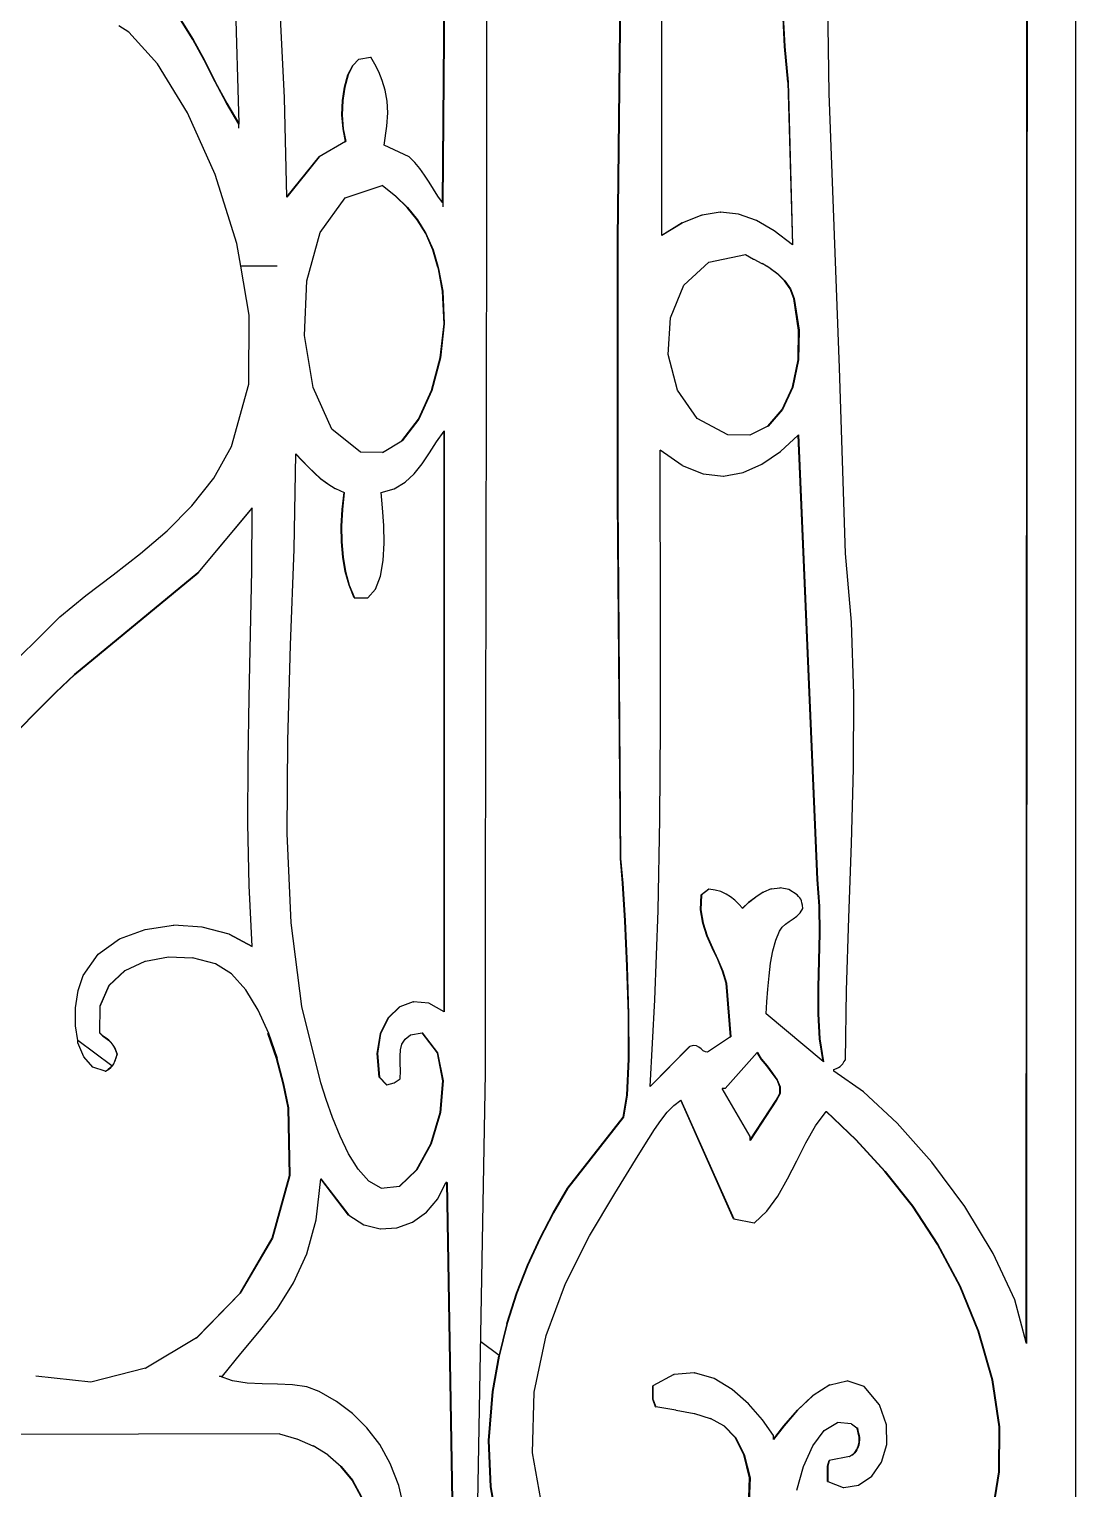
# Model space of a CAD drawing. Header units: inches. Extents: x 3672 to 10975, y -27382 to -746.
# Drawn here: x 4405.79 to 4413.78, y -26882.19 to -26871.05 of the extents above; entities that cross this region are included whole.
import ezdxf

# ---------------------------------------------------------------- set-up
doc = ezdxf.new("R2010")
doc.units = ezdxf.units.IN
doc.header["$LTSCALE"] = 17
doc.header["$MEASUREMENT"] = 0
doc.layers.add('25 BOT BAR', color=12, linetype='Continuous', lineweight=25)

msp = doc.modelspace()

# ---------------------------------------------------------------- linework, layer by layer
for p, q in [((4413.784, -26886.596), (4413.784, -26862.596)), ((4413.409, -26872.859), (4413.415, -26863.189)), ((4413.417, -26863.189), (4413.411, -26872.859)), ((4408.949, -26872.372), (4408.994, -26866.548)), ((4408.997, -26866.548), (4408.952, -26872.374)), ((4407.318, -26869.143), (4407.395, -26871.769)), ((4409.288, -26872.565), (4409.288, -26869.71)), ((4410.285, -26872.653), (4410.307, -26870.662)), ((4410.309, -26870.662), (4410.287, -26872.653)), ((4410.623, -26872.622), (4410.623, -26870.764)), ((4407.744, -26871.572), (4407.705, -26870.791)), ((4411.561, -26871.181), (4411.544, -26870.858)), ((4411.546, -26870.858), (4411.563, -26871.181)), ((4411.902, -26871.54), (4411.891, -26870.852)), ((4407.044, -26871.127), (4406.95, -26870.976)), ((4406.952, -26870.976), (4407.046, -26871.127)), ((4406.555, -26871.072), (4406.48, -26871.023)), ((4406.775, -26871.314), (4406.555, -26871.072)), ((4407.129, -26871.286), (4407.044, -26871.127)), ((4407.044, -26871.127), (4407.046, -26871.127)), ((4407.046, -26871.127), (4407.132, -26871.286)), ((4411.586, -26871.452), (4411.561, -26871.181)), ((4411.561, -26871.181), (4411.563, -26871.181)), ((4411.563, -26871.181), (4411.588, -26871.452)), ((4407.003, -26871.688), (4406.775, -26871.314)), ((4407.213, -26871.45), (4407.129, -26871.286)), ((4407.129, -26871.286), (4407.132, -26871.286)), ((4407.132, -26871.286), (4407.215, -26871.45)), ((4408.227, -26871.398), (4408.264, -26871.325)), ((4408.266, -26871.325), (4408.23, -26871.398)), ((4408.264, -26871.325), (4408.31, -26871.277)), ((4408.264, -26871.325), (4408.266, -26871.325)), ((4408.312, -26871.277), (4408.266, -26871.325)), ((4408.31, -26871.277), (4408.312, -26871.277)), ((4408.312, -26871.277), (4408.4, -26871.262)), ((4408.4, -26871.262), (4408.402, -26871.262)), ((4408.433, -26871.315), (4408.402, -26871.262)), ((4408.463, -26871.375), (4408.433, -26871.315)), ((4407.3, -26871.614), (4407.213, -26871.45)), ((4407.213, -26871.45), (4407.215, -26871.45)), ((4407.215, -26871.45), (4407.302, -26871.614)), ((4408.202, -26871.49), (4408.227, -26871.398)), ((4408.23, -26871.398), (4408.204, -26871.49)), ((4408.227, -26871.398), (4408.23, -26871.398)), ((4408.49, -26871.441), (4408.463, -26871.375)), ((4408.512, -26871.515), (4408.49, -26871.441)), ((4408.186, -26871.593), (4408.202, -26871.49)), ((4408.204, -26871.49), (4408.189, -26871.593)), ((4408.202, -26871.49), (4408.204, -26871.49)), ((4408.527, -26871.597), (4408.512, -26871.515)), ((4411.586, -26871.452), (4411.588, -26871.452)), ((4411.586, -26871.452), (4411.62, -26872.695)), ((4411.588, -26871.452), (4411.622, -26872.696)), ((4411.981, -26873.633), (4411.902, -26871.54)), ((4407.396, -26871.773), (4407.3, -26871.614)), ((4407.3, -26871.614), (4407.302, -26871.614)), ((4407.302, -26871.614), (4407.395, -26871.769)), ((4407.762, -26872.328), (4407.744, -26871.572)), ((4408.182, -26871.702), (4408.186, -26871.593)), ((4408.189, -26871.593), (4408.184, -26871.702)), ((4408.186, -26871.593), (4408.189, -26871.593)), ((4408.532, -26871.688), (4408.527, -26871.597)), ((4407.214, -26872.158), (4407.003, -26871.688)), ((4407.395, -26871.769), (4407.396, -26871.773)), ((4407.396, -26871.774), (4407.396, -26871.773)), ((4407.396, -26871.804), (4407.396, -26871.774)), ((4408.182, -26871.702), (4408.184, -26871.702)), ((4408.19, -26871.808), (4408.182, -26871.702)), ((4408.184, -26871.702), (4408.192, -26871.808)), ((4408.525, -26871.789), (4408.532, -26871.688)), ((4408.19, -26871.808), (4408.192, -26871.808)), ((4408.209, -26871.906), (4408.19, -26871.808)), ((4408.192, -26871.808), (4408.211, -26871.906)), ((4408.503, -26871.935), (4408.525, -26871.789)), ((4408.209, -26871.906), (4408.009, -26872.023)), ((4408.209, -26871.906), (4408.211, -26871.906)), ((4408.694, -26872.023), (4408.503, -26871.935)), ((4408.009, -26872.023), (4407.762, -26872.331)), ((4407.762, -26872.328), (4408.007, -26872.023)), ((4408.007, -26872.023), (4408.009, -26872.023)), ((4408.738, -26872.065), (4408.694, -26872.023)), ((4408.777, -26872.112), (4408.738, -26872.065)), ((4408.813, -26872.163), (4408.777, -26872.112)), ((4407.38, -26872.685), (4407.214, -26872.158)), ((4408.847, -26872.217), (4408.813, -26872.163)), ((4408.88, -26872.271), (4408.847, -26872.217)), ((4407.762, -26872.331), (4407.762, -26872.328)), ((4408.016, -26872.601), (4408.207, -26872.337)), ((4408.207, -26872.337), (4408.49, -26872.243)), ((4408.59, -26872.324), (4408.49, -26872.243)), ((4408.49, -26872.243), (4408.492, -26872.243)), ((4408.492, -26872.243), (4408.592, -26872.324)), ((4408.679, -26872.409), (4408.59, -26872.324)), ((4408.59, -26872.324), (4408.592, -26872.324)), ((4408.592, -26872.324), (4408.681, -26872.409)), ((4408.914, -26872.324), (4408.88, -26872.271)), ((4408.949, -26872.372), (4408.914, -26872.324)), ((4408.679, -26872.409), (4408.681, -26872.409)), ((4408.756, -26872.503), (4408.679, -26872.409)), ((4408.681, -26872.409), (4408.758, -26872.503)), ((4408.952, -26872.374), (4408.949, -26872.372)), ((4408.952, -26872.374), (4408.952, -26872.404)), ((4411.07, -26872.446), (4410.931, -26872.468)), ((4411.07, -26872.446), (4411.072, -26872.446)), ((4411.07, -26872.446), (4411.072, -26872.447)), ((4411.21, -26872.461), (4411.072, -26872.446)), ((4408.821, -26872.609), (4408.756, -26872.503)), ((4408.756, -26872.503), (4408.758, -26872.503)), ((4408.758, -26872.503), (4408.823, -26872.609)), ((4409.277, -26877.718), (4409.288, -26872.565)), ((4410.623, -26872.622), (4410.78, -26872.526)), ((4410.78, -26872.526), (4410.623, -26872.623)), ((4410.78, -26872.526), (4410.782, -26872.526)), ((4410.928, -26872.468), (4410.782, -26872.526)), ((4410.928, -26872.468), (4410.931, -26872.468)), ((4411.346, -26872.508), (4411.21, -26872.461)), ((4411.482, -26872.587), (4411.346, -26872.508)), ((4407.913, -26872.971), (4408.016, -26872.601)), ((4408.821, -26872.609), (4408.823, -26872.609)), ((4408.875, -26872.733), (4408.821, -26872.609)), ((4408.823, -26872.609), (4408.877, -26872.733)), ((4410.285, -26872.653), (4410.287, -26872.653)), ((4410.285, -26872.859), (4410.285, -26872.653)), ((4410.287, -26872.653), (4410.287, -26872.859)), ((4410.623, -26872.623), (4410.623, -26872.622)), ((4411.62, -26872.695), (4411.482, -26872.587)), ((4407.41, -26872.859), (4407.38, -26872.685)), ((4408.875, -26872.733), (4408.877, -26872.733)), ((4408.912, -26872.859), (4408.875, -26872.733)), ((4408.877, -26872.733), (4408.914, -26872.859)), ((4410.983, -26872.828), (4411.263, -26872.77)), ((4411.263, -26872.77), (4411.323, -26872.804)), ((4411.622, -26872.696), (4411.62, -26872.695)), ((4407.474, -26873.231), (4407.41, -26872.859)), ((4407.688, -26872.859), (4407.41, -26872.859)), ((4408.918, -26872.878), (4408.912, -26872.859)), ((4408.914, -26872.859), (4408.912, -26872.859)), ((4408.914, -26872.859), (4408.92, -26872.878)), ((4408.949, -26873.048), (4408.918, -26872.878)), ((4408.918, -26872.878), (4408.92, -26872.878)), ((4408.92, -26872.878), (4408.952, -26873.048)), ((4410.287, -26872.859), (4410.285, -26872.859)), ((4410.285, -26874.643), (4410.285, -26872.859)), ((4410.287, -26872.859), (4410.287, -26874.643)), ((4410.792, -26873.003), (4410.983, -26872.828)), ((4411.323, -26872.804), (4411.325, -26872.804)), ((4411.325, -26872.804), (4411.387, -26872.838)), ((4411.387, -26872.838), (4411.39, -26872.838)), ((4411.422, -26872.859), (4411.39, -26872.838)), ((4411.424, -26872.859), (4411.422, -26872.859)), ((4411.451, -26872.876), (4411.424, -26872.859)), ((4411.451, -26872.876), (4411.453, -26872.876)), ((4411.51, -26872.918), (4411.451, -26872.876)), ((4411.453, -26872.876), (4411.512, -26872.918)), ((4413.404, -26881.076), (4413.409, -26872.859)), ((4413.411, -26872.859), (4413.406, -26881.085)), ((4413.411, -26872.859), (4413.409, -26872.859)), ((4407.896, -26873.386), (4407.913, -26872.971)), ((4410.69, -26873.252), (4410.792, -26873.003)), ((4411.51, -26872.918), (4411.512, -26872.918)), ((4411.561, -26872.969), (4411.51, -26872.918)), ((4411.512, -26872.918), (4411.563, -26872.969)), ((4411.603, -26873.031), (4411.561, -26872.969)), ((4411.561, -26872.969), (4411.563, -26872.969)), ((4411.563, -26872.969), (4411.605, -26873.031)), ((4408.949, -26873.048), (4408.952, -26873.048)), ((4408.961, -26873.298), (4408.949, -26873.048)), ((4408.952, -26873.048), (4408.963, -26873.298)), ((4411.631, -26873.106), (4411.603, -26873.031)), ((4411.603, -26873.031), (4411.605, -26873.031)), ((4411.605, -26873.031), (4411.633, -26873.106)), ((4411.668, -26873.346), (4411.631, -26873.106)), ((4411.631, -26873.106), (4411.633, -26873.106)), ((4411.633, -26873.106), (4411.671, -26873.346)), ((4407.47, -26873.76), (4407.474, -26873.231)), ((4408.932, -26873.558), (4408.961, -26873.298)), ((4408.963, -26873.298), (4408.934, -26873.558)), ((4408.961, -26873.298), (4408.963, -26873.298)), ((4410.673, -26873.533), (4410.69, -26873.252)), ((4411.664, -26873.574), (4411.668, -26873.346)), ((4411.671, -26873.346), (4411.667, -26873.574)), ((4411.668, -26873.346), (4411.671, -26873.346)), ((4407.962, -26873.784), (4407.896, -26873.386)), ((4408.865, -26873.808), (4408.932, -26873.558)), ((4408.934, -26873.558), (4408.868, -26873.808)), ((4408.932, -26873.558), (4408.934, -26873.558)), ((4410.742, -26873.804), (4410.673, -26873.533)), ((4411.622, -26873.781), (4411.664, -26873.574)), ((4411.667, -26873.574), (4411.624, -26873.781)), ((4411.664, -26873.574), (4411.667, -26873.574)), ((4412.026, -26875.053), (4411.981, -26873.633)), ((4407.34, -26874.234), (4407.47, -26873.76)), ((4408.105, -26874.102), (4407.962, -26873.784)), ((4411.543, -26873.953), (4411.622, -26873.781)), ((4411.624, -26873.781), (4411.545, -26873.953)), ((4411.622, -26873.781), (4411.624, -26873.781)), ((4408.767, -26874.026), (4408.865, -26873.808)), ((4408.868, -26873.808), (4408.769, -26874.026)), ((4408.865, -26873.808), (4408.868, -26873.808)), ((4410.894, -26874.022), (4410.742, -26873.804)), ((4411.433, -26874.079), (4411.543, -26873.953)), ((4411.545, -26873.953), (4411.435, -26874.079)), ((4411.543, -26873.953), (4411.545, -26873.953)), ((4408.323, -26874.277), (4408.105, -26874.102)), ((4408.64, -26874.191), (4408.767, -26874.026)), ((4408.769, -26874.026), (4408.642, -26874.191)), ((4408.767, -26874.026), (4408.769, -26874.026)), ((4408.904, -26874.199), (4408.961, -26874.119)), ((4408.961, -26874.119), (4408.963, -26874.116)), ((4408.961, -26878.551), (4408.961, -26874.119)), ((4408.963, -26874.116), (4408.963, -26878.552)), ((4411.128, -26874.146), (4410.894, -26874.022)), ((4411.433, -26874.079), (4411.295, -26874.148)), ((4411.433, -26874.079), (4411.435, -26874.079)), ((4407.203, -26874.476), (4407.34, -26874.234)), ((4408.492, -26874.281), (4408.64, -26874.191)), ((4408.64, -26874.191), (4408.642, -26874.191)), ((4408.849, -26874.283), (4408.904, -26874.199)), ((4411.295, -26874.148), (4411.128, -26874.146)), ((4411.529, -26874.272), (4411.665, -26874.148)), ((4411.665, -26874.148), (4411.667, -26874.146)), ((4411.81, -26877.542), (4411.665, -26874.148)), ((4411.667, -26874.146), (4411.813, -26877.542)), ((4407.816, -26875.018), (4407.83, -26874.294)), ((4407.83, -26874.292), (4407.878, -26874.341)), ((4407.83, -26874.294), (4407.83, -26874.292)), ((4407.876, -26874.341), (4407.83, -26874.294)), ((4407.876, -26874.341), (4407.878, -26874.341)), ((4407.923, -26874.39), (4407.876, -26874.341)), ((4407.878, -26874.341), (4407.925, -26874.39)), ((4408.492, -26874.281), (4408.323, -26874.277)), ((4408.794, -26874.366), (4408.849, -26874.283)), ((4410.612, -26874.264), (4410.612, -26874.263)), ((4410.778, -26874.38), (4410.612, -26874.264)), ((4410.614, -26875.665), (4410.612, -26874.264)), ((4411.388, -26874.37), (4411.529, -26874.272)), ((4407.923, -26874.39), (4407.925, -26874.39)), ((4407.97, -26874.437), (4407.923, -26874.39)), ((4407.925, -26874.39), (4407.972, -26874.437)), ((4407.97, -26874.437), (4407.972, -26874.437)), ((4408.019, -26874.481), (4407.97, -26874.437)), ((4407.972, -26874.437), (4408.021, -26874.481)), ((4408.664, -26874.508), (4408.733, -26874.443)), ((4408.733, -26874.443), (4408.794, -26874.366)), ((4410.778, -26874.38), (4410.78, -26874.38)), ((4410.78, -26874.38), (4410.938, -26874.444)), ((4410.938, -26874.444), (4410.941, -26874.444)), ((4410.941, -26874.444), (4411.093, -26874.461)), ((4411.093, -26874.461), (4411.095, -26874.461)), ((4411.093, -26874.461), (4411.093, -26874.461)), ((4411.095, -26874.461), (4411.244, -26874.434)), ((4411.244, -26874.434), (4411.388, -26874.37)), ((4407.036, -26874.689), (4407.203, -26874.476)), ((4408.019, -26874.481), (4408.021, -26874.481)), ((4408.072, -26874.521), (4408.019, -26874.481)), ((4408.021, -26874.481), (4408.074, -26874.521)), ((4408.072, -26874.521), (4408.074, -26874.521)), ((4408.074, -26874.521), (4408.131, -26874.556)), ((4408.131, -26874.556), (4408.133, -26874.556)), ((4408.133, -26874.556), (4408.198, -26874.585)), ((4408.48, -26874.585), (4408.581, -26874.557)), ((4408.581, -26874.557), (4408.664, -26874.508)), ((4408.184, -26874.716), (4408.198, -26874.585)), ((4408.2, -26874.585), (4408.186, -26874.716)), ((4408.198, -26874.585), (4408.2, -26874.585)), ((4408.492, -26874.704), (4408.48, -26874.585)), ((4410.285, -26874.643), (4410.287, -26874.643)), ((4410.307, -26877.381), (4410.285, -26874.643)), ((4410.287, -26874.643), (4410.309, -26877.381)), ((4406.847, -26874.878), (4407.036, -26874.689)), ((4407.497, -26874.702), (4407.082, -26875.2)), ((4407.084, -26875.2), (4407.497, -26874.705)), ((4407.493, -26875.182), (4407.497, -26874.705)), ((4407.497, -26874.705), (4407.497, -26874.702)), ((4408.177, -26874.842), (4408.184, -26874.716)), ((4408.186, -26874.716), (4408.179, -26874.842)), ((4408.184, -26874.716), (4408.186, -26874.716)), ((4408.501, -26874.837), (4408.492, -26874.704)), ((4406.644, -26875.051), (4406.847, -26874.878)), ((4408.177, -26874.842), (4408.179, -26874.842)), ((4408.178, -26874.964), (4408.177, -26874.842)), ((4408.179, -26874.842), (4408.18, -26874.964)), ((4408.504, -26874.974), (4408.501, -26874.837)), ((4407.79, -26875.752), (4407.816, -26875.018)), ((4408.178, -26874.964), (4408.18, -26874.964)), ((4408.188, -26875.08), (4408.178, -26874.964)), ((4408.18, -26874.964), (4408.19, -26875.08)), ((4408.497, -26875.106), (4408.504, -26874.974)), ((4406.435, -26875.214), (4406.644, -26875.051)), ((4408.188, -26875.08), (4408.19, -26875.08)), ((4408.207, -26875.19), (4408.188, -26875.08)), ((4408.19, -26875.08), (4408.209, -26875.19)), ((4408.477, -26875.225), (4408.497, -26875.106)), ((4412.071, -26875.577), (4412.026, -26875.053)), ((4407.082, -26875.2), (4406.14, -26875.976)), ((4406.142, -26875.976), (4407.084, -26875.2)), ((4406.227, -26875.373), (4406.435, -26875.214)), ((4407.084, -26875.2), (4407.082, -26875.2)), ((4407.484, -26875.666), (4407.493, -26875.182)), ((4408.207, -26875.19), (4408.209, -26875.19)), ((4408.236, -26875.294), (4408.207, -26875.19)), ((4408.209, -26875.19), (4408.238, -26875.294)), ((4408.439, -26875.323), (4408.477, -26875.225)), ((4408.236, -26875.294), (4408.238, -26875.294)), ((4408.276, -26875.39), (4408.236, -26875.294)), ((4408.238, -26875.294), (4408.278, -26875.39)), ((4408.379, -26875.39), (4408.439, -26875.323)), ((4406.028, -26875.536), (4406.227, -26875.373)), ((4408.276, -26875.39), (4408.278, -26875.39)), ((4408.278, -26875.39), (4408.379, -26875.39)), ((4405.143, -26876.413), (4406.028, -26875.536)), ((4407.473, -26876.151), (4407.484, -26875.666)), ((4410.614, -26876.374), (4410.614, -26875.665)), ((4412.089, -26876.127), (4412.071, -26875.577)), ((4407.768, -26876.48), (4407.79, -26875.752)), ((4406.14, -26875.976), (4405.995, -26876.113)), ((4405.997, -26876.113), (4406.142, -26875.976)), ((4406.14, -26875.976), (4406.142, -26875.976)), ((4405.995, -26876.113), (4405.853, -26876.255)), ((4405.855, -26876.255), (4405.997, -26876.113)), ((4405.995, -26876.113), (4405.997, -26876.113)), ((4412.086, -26876.694), (4412.089, -26876.127)), ((4407.465, -26876.634), (4407.473, -26876.151)), ((4405.853, -26876.255), (4405.714, -26876.399)), ((4405.716, -26876.399), (4405.855, -26876.255)), ((4405.853, -26876.255), (4405.855, -26876.255)), ((4410.608, -26877.081), (4410.614, -26876.374)), ((4407.764, -26877.19), (4407.768, -26876.48)), ((4407.464, -26877.114), (4407.465, -26876.634)), ((4412.071, -26877.266), (4412.086, -26876.694)), ((4407.473, -26877.588), (4407.464, -26877.114)), ((4410.595, -26877.779), (4410.608, -26877.081)), ((4407.794, -26877.871), (4407.764, -26877.19)), ((4412.051, -26877.834), (4412.071, -26877.266)), ((4410.307, -26877.381), (4410.309, -26877.381)), ((4410.324, -26877.568), (4410.307, -26877.381)), ((4410.309, -26877.381), (4410.326, -26877.568)), ((4410.324, -26877.568), (4410.326, -26877.568)), ((4410.342, -26877.856), (4410.324, -26877.568)), ((4410.326, -26877.568), (4410.344, -26877.856)), ((4411.81, -26877.542), (4411.813, -26877.542)), ((4411.825, -26877.744), (4411.81, -26877.542)), ((4411.813, -26877.542), (4411.827, -26877.744)), ((4407.497, -26878.053), (4407.473, -26877.588)), ((4410.92, -26877.772), (4410.924, -26877.659)), ((4410.926, -26877.659), (4410.922, -26877.772)), ((4410.924, -26877.659), (4410.98, -26877.615)), ((4410.924, -26877.659), (4410.926, -26877.659)), ((4410.982, -26877.615), (4410.926, -26877.659)), ((4410.98, -26877.615), (4410.982, -26877.615)), ((4411.031, -26877.622), (4410.982, -26877.615)), ((4411.075, -26877.634), (4411.031, -26877.622)), ((4411.114, -26877.652), (4411.075, -26877.634)), ((4411.149, -26877.673), (4411.114, -26877.652)), ((4411.182, -26877.699), (4411.149, -26877.673)), ((4411.284, -26877.718), (4411.338, -26877.675)), ((4411.34, -26877.675), (4411.286, -26877.718)), ((4411.338, -26877.675), (4411.34, -26877.675)), ((4411.397, -26877.638), (4411.34, -26877.675)), ((4411.397, -26877.638), (4411.399, -26877.638)), ((4411.459, -26877.613), (4411.399, -26877.638)), ((4411.459, -26877.613), (4411.462, -26877.613)), ((4411.462, -26877.613), (4411.524, -26877.604)), ((4411.524, -26877.604), (4411.526, -26877.604)), ((4411.524, -26877.604), (4411.525, -26877.604)), ((4411.526, -26877.604), (4411.525, -26877.604)), ((4411.592, -26877.618), (4411.526, -26877.604)), ((4411.656, -26877.659), (4411.592, -26877.618)), ((4411.668, -26877.671), (4411.656, -26877.659)), ((4411.677, -26877.682), (4411.668, -26877.671)), ((4411.684, -26877.692), (4411.677, -26877.682)), ((4411.689, -26877.704), (4411.684, -26877.692)), ((4409.277, -26879.02), (4409.277, -26877.718)), ((4410.571, -26878.461), (4410.595, -26877.779)), ((4410.92, -26877.772), (4410.922, -26877.772)), ((4410.937, -26877.875), (4410.92, -26877.772)), ((4410.922, -26877.772), (4410.939, -26877.875)), ((4411.212, -26877.729), (4411.182, -26877.699)), ((4411.239, -26877.76), (4411.212, -26877.729)), ((4411.239, -26877.76), (4411.284, -26877.718)), ((4411.24, -26877.762), (4411.239, -26877.76)), ((4411.286, -26877.718), (4411.24, -26877.762)), ((4411.284, -26877.718), (4411.286, -26877.718)), ((4411.653, -26877.821), (4411.679, -26877.795)), ((4411.679, -26877.795), (4411.7, -26877.762)), ((4411.693, -26877.719), (4411.689, -26877.704)), ((4411.697, -26877.738), (4411.693, -26877.719)), ((4411.7, -26877.762), (4411.697, -26877.738)), ((4411.825, -26877.744), (4411.827, -26877.744)), ((4411.827, -26877.952), (4411.825, -26877.744)), ((4411.827, -26877.744), (4411.829, -26877.952)), ((4406.681, -26877.922), (4406.896, -26877.891)), ((4406.896, -26877.891), (4406.898, -26877.891)), ((4407.114, -26877.904), (4406.898, -26877.891)), ((4407.114, -26877.904), (4407.116, -26877.904)), ((4407.32, -26877.958), (4407.116, -26877.904)), ((4407.875, -26878.51), (4407.794, -26877.871)), ((4410.342, -26877.856), (4410.344, -26877.856)), ((4410.357, -26878.204), (4410.342, -26877.856)), ((4410.344, -26877.856), (4410.36, -26878.204)), ((4410.937, -26877.875), (4410.939, -26877.875)), ((4410.968, -26877.971), (4410.937, -26877.875)), ((4410.939, -26877.875), (4410.97, -26877.971)), ((4411.521, -26877.937), (4411.543, -26877.906)), ((4411.543, -26877.906), (4411.568, -26877.882)), ((4411.568, -26877.882), (4411.596, -26877.861)), ((4411.596, -26877.861), (4411.625, -26877.842)), ((4411.625, -26877.842), (4411.653, -26877.821)), ((4412.034, -26878.388), (4412.051, -26877.834)), ((4406.321, -26878.112), (4406.484, -26877.995)), ((4406.484, -26877.995), (4406.681, -26877.922)), ((4407.32, -26877.958), (4407.322, -26877.958)), ((4407.497, -26878.053), (4407.322, -26877.958)), ((4407.322, -26877.958), (4407.497, -26878.054)), ((4410.968, -26877.971), (4410.97, -26877.971)), ((4411.008, -26878.063), (4410.968, -26877.971)), ((4410.97, -26877.971), (4411.01, -26878.063)), ((4411.471, -26878.086), (4411.493, -26878.004)), ((4411.493, -26878.004), (4411.521, -26877.937)), ((4411.822, -26878.161), (4411.827, -26877.952)), ((4411.829, -26877.952), (4411.825, -26878.161)), ((4411.827, -26877.952), (4411.829, -26877.952)), ((4406.207, -26878.274), (4406.321, -26878.112)), ((4406.682, -26878.164), (4406.858, -26878.133)), ((4406.858, -26878.133), (4407.042, -26878.14)), ((4407.497, -26878.054), (4407.497, -26878.053)), ((4411.008, -26878.063), (4411.01, -26878.063)), ((4411.05, -26878.152), (4411.008, -26878.063)), ((4411.01, -26878.063), (4411.052, -26878.152)), ((4411.454, -26878.179), (4411.471, -26878.086)), ((4406.524, -26878.237), (4406.403, -26878.351)), ((4406.406, -26878.351), (4406.526, -26878.237)), ((4406.524, -26878.237), (4406.526, -26878.237)), ((4406.526, -26878.237), (4406.68, -26878.164)), ((4406.68, -26878.164), (4406.682, -26878.164)), ((4407.217, -26878.186), (4407.042, -26878.14)), ((4407.339, -26878.262), (4407.217, -26878.186)), ((4410.357, -26878.204), (4410.36, -26878.204)), ((4410.368, -26878.57), (4410.357, -26878.204)), ((4410.36, -26878.204), (4410.37, -26878.57)), ((4411.05, -26878.152), (4411.052, -26878.152)), ((4411.087, -26878.241), (4411.05, -26878.152)), ((4411.052, -26878.152), (4411.09, -26878.241)), ((4411.087, -26878.241), (4411.09, -26878.241)), ((4411.115, -26878.332), (4411.087, -26878.241)), ((4411.09, -26878.241), (4411.117, -26878.332)), ((4411.442, -26878.277), (4411.454, -26878.179)), ((4411.817, -26878.367), (4411.822, -26878.161)), ((4411.825, -26878.161), (4411.819, -26878.367)), ((4411.822, -26878.161), (4411.825, -26878.161)), ((4406.168, -26878.39), (4406.207, -26878.274)), ((4406.403, -26878.351), (4406.334, -26878.509)), ((4406.336, -26878.509), (4406.406, -26878.351)), ((4406.403, -26878.351), (4406.406, -26878.351)), ((4407.448, -26878.383), (4407.339, -26878.262)), ((4411.115, -26878.332), (4411.117, -26878.332)), ((4411.148, -26878.742), (4411.115, -26878.332)), ((4411.117, -26878.332), (4411.151, -26878.742)), ((4411.432, -26878.378), (4411.442, -26878.277)), ((4406.147, -26878.522), (4406.168, -26878.39)), ((4407.543, -26878.539), (4407.448, -26878.383)), ((4410.534, -26879.121), (4410.571, -26878.461)), ((4411.425, -26878.475), (4411.432, -26878.378)), ((4411.817, -26878.367), (4411.819, -26878.367)), ((4411.817, -26878.567), (4411.817, -26878.367)), ((4411.819, -26878.367), (4411.819, -26878.567)), ((4412.026, -26878.918), (4412.034, -26878.388)), ((4406.147, -26878.659), (4406.147, -26878.522)), ((4406.334, -26878.509), (4406.331, -26878.713)), ((4406.333, -26878.713), (4406.336, -26878.509)), ((4406.334, -26878.509), (4406.336, -26878.509)), ((4407.623, -26878.717), (4407.543, -26878.539)), ((4408.02, -26879.094), (4407.875, -26878.51)), ((4408.535, -26878.597), (4408.621, -26878.514)), ((4408.623, -26878.514), (4408.537, -26878.597)), ((4408.621, -26878.514), (4408.623, -26878.514)), ((4408.726, -26878.475), (4408.623, -26878.514)), ((4408.726, -26878.475), (4408.728, -26878.475)), ((4408.844, -26878.486), (4408.728, -26878.475)), ((4408.961, -26878.551), (4408.844, -26878.486)), ((4408.963, -26878.552), (4408.961, -26878.551)), ((4410.368, -26878.57), (4410.37, -26878.57)), ((4410.369, -26878.912), (4410.368, -26878.57)), ((4410.37, -26878.57), (4410.371, -26878.912)), ((4411.42, -26878.567), (4411.425, -26878.475)), ((4411.855, -26878.931), (4411.42, -26878.567)), ((4411.817, -26878.567), (4411.819, -26878.567)), ((4411.828, -26878.757), (4411.817, -26878.567)), ((4411.819, -26878.567), (4411.83, -26878.757)), ((4406.165, -26878.77), (4406.147, -26878.659)), ((4408.475, -26878.718), (4408.535, -26878.597)), ((4408.537, -26878.597), (4408.477, -26878.718)), ((4408.535, -26878.597), (4408.537, -26878.597)), ((4406.167, -26878.788), (4406.165, -26878.77)), ((4406.426, -26878.965), (4406.165, -26878.77)), ((4406.211, -26878.896), (4406.167, -26878.788)), ((4406.331, -26878.713), (4406.333, -26878.713)), ((4406.331, -26878.713), (4406.357, -26878.737)), ((4406.359, -26878.737), (4406.333, -26878.713)), ((4406.357, -26878.737), (4406.359, -26878.737)), ((4406.357, -26878.737), (4406.38, -26878.754)), ((4406.382, -26878.754), (4406.359, -26878.737)), ((4406.38, -26878.754), (4406.382, -26878.754)), ((4406.38, -26878.754), (4406.4, -26878.769)), ((4406.402, -26878.769), (4406.382, -26878.754)), ((4406.4, -26878.769), (4406.402, -26878.769)), ((4406.4, -26878.769), (4406.418, -26878.785)), ((4406.42, -26878.785), (4406.402, -26878.769)), ((4406.418, -26878.785), (4406.42, -26878.785)), ((4406.418, -26878.785), (4406.434, -26878.805)), ((4406.436, -26878.805), (4406.42, -26878.785)), ((4406.434, -26878.805), (4406.436, -26878.805)), ((4406.434, -26878.805), (4406.45, -26878.833)), ((4406.452, -26878.833), (4406.436, -26878.805)), ((4407.616, -26878.717), (4407.619, -26878.717)), ((4407.683, -26878.908), (4407.616, -26878.717)), ((4407.619, -26878.717), (4407.685, -26878.908)), ((4407.689, -26878.908), (4407.623, -26878.717)), ((4408.45, -26878.871), (4408.475, -26878.718)), ((4408.477, -26878.718), (4408.452, -26878.871)), ((4408.475, -26878.718), (4408.477, -26878.718)), ((4408.628, -26878.842), (4408.64, -26878.799)), ((4408.64, -26878.799), (4408.664, -26878.76)), ((4408.664, -26878.76), (4408.705, -26878.728)), ((4408.705, -26878.728), (4408.793, -26878.713)), ((4408.91, -26878.864), (4408.793, -26878.713)), ((4408.793, -26878.713), (4408.795, -26878.713)), ((4408.795, -26878.713), (4408.912, -26878.864)), ((4410.862, -26878.808), (4410.837, -26878.816)), ((4410.862, -26878.808), (4410.864, -26878.808)), ((4410.887, -26878.811), (4410.864, -26878.808)), ((4411.148, -26878.742), (4410.971, -26878.859)), ((4411.148, -26878.742), (4411.151, -26878.742)), ((4411.828, -26878.757), (4411.83, -26878.757)), ((4411.855, -26878.931), (4411.828, -26878.757)), ((4411.83, -26878.757), (4411.857, -26878.933)), ((4406.28, -26878.973), (4406.211, -26878.896)), ((4406.455, -26878.904), (4406.447, -26878.928)), ((4406.449, -26878.928), (4406.458, -26878.904)), ((4406.45, -26878.833), (4406.452, -26878.833)), ((4406.45, -26878.833), (4406.465, -26878.874)), ((4406.467, -26878.874), (4406.452, -26878.833)), ((4406.465, -26878.874), (4406.455, -26878.904)), ((4406.455, -26878.904), (4406.458, -26878.904)), ((4406.458, -26878.904), (4406.467, -26878.874)), ((4406.465, -26878.874), (4406.467, -26878.874)), ((4407.683, -26878.908), (4407.685, -26878.908)), ((4407.734, -26879.101), (4407.683, -26878.908)), ((4407.685, -26878.908), (4407.736, -26879.101)), ((4408.45, -26878.871), (4408.452, -26878.871)), ((4408.467, -26879.05), (4408.45, -26878.871)), ((4408.452, -26878.871), (4408.469, -26879.05)), ((4408.625, -26878.891), (4408.628, -26878.842)), ((4408.626, -26878.944), (4408.625, -26878.891)), ((4408.91, -26878.864), (4408.912, -26878.864)), ((4408.952, -26879.078), (4408.91, -26878.864)), ((4408.912, -26878.864), (4408.954, -26879.078)), ((4410.357, -26879.188), (4410.369, -26878.912)), ((4410.371, -26878.912), (4410.359, -26879.188)), ((4410.369, -26878.912), (4410.371, -26878.912)), ((4410.837, -26878.816), (4410.534, -26879.123)), ((4410.534, -26879.121), (4410.834, -26878.816)), ((4410.834, -26878.816), (4410.837, -26878.816)), ((4410.907, -26878.822), (4410.887, -26878.811)), ((4410.925, -26878.835), (4410.907, -26878.822)), ((4410.94, -26878.849), (4410.925, -26878.835)), ((4410.956, -26878.858), (4410.94, -26878.849)), ((4410.971, -26878.859), (4410.956, -26878.858)), ((4411.106, -26879.138), (4411.351, -26878.861)), ((4411.351, -26878.861), (4411.353, -26878.859)), ((4411.383, -26878.912), (4411.351, -26878.861)), ((4411.353, -26878.859), (4411.385, -26878.912)), ((4411.383, -26878.912), (4411.385, -26878.912)), ((4411.424, -26878.965), (4411.383, -26878.912)), ((4411.385, -26878.912), (4411.427, -26878.965)), ((4412.014, -26878.934), (4412.026, -26878.918)), ((4406.375, -26879.006), (4406.28, -26878.973)), ((4406.375, -26879.006), (4406.378, -26879.006)), ((4406.376, -26879.005), (4406.378, -26879.006)), ((4406.378, -26879.006), (4406.398, -26878.992)), ((4406.414, -26878.978), (4406.398, -26878.992)), ((4406.398, -26878.992), (4406.4, -26878.992)), ((4406.4, -26878.992), (4406.417, -26878.978)), ((4406.426, -26878.965), (4406.414, -26878.978)), ((4406.414, -26878.978), (4406.417, -26878.978)), ((4406.417, -26878.978), (4406.43, -26878.964)), ((4406.427, -26878.964), (4406.426, -26878.965)), ((4406.438, -26878.948), (4406.427, -26878.964)), ((4406.427, -26878.964), (4406.43, -26878.964)), ((4406.43, -26878.964), (4406.44, -26878.948)), ((4406.447, -26878.928), (4406.438, -26878.948)), ((4406.438, -26878.948), (4406.44, -26878.948)), ((4406.44, -26878.948), (4406.449, -26878.928)), ((4406.447, -26878.928), (4406.449, -26878.928)), ((4408.628, -26879.002), (4408.626, -26878.944)), ((4408.626, -26879.064), (4408.628, -26879.002)), ((4409.198, -26883.559), (4409.277, -26879.02)), ((4411.424, -26878.965), (4411.427, -26878.965)), ((4411.467, -26879.019), (4411.424, -26878.965)), ((4411.427, -26878.965), (4411.469, -26879.019)), ((4411.467, -26879.019), (4411.469, -26879.019)), ((4411.503, -26879.072), (4411.467, -26879.019)), ((4411.469, -26879.019), (4411.505, -26879.072)), ((4411.857, -26878.933), (4411.855, -26878.931)), ((4411.936, -26878.991), (4411.957, -26878.984)), ((4411.936, -26879.006), (4411.936, -26878.991)), ((4412.164, -26879.163), (4411.936, -26879.006)), ((4411.957, -26878.984), (4411.973, -26878.977)), ((4411.973, -26878.977), (4411.985, -26878.968)), ((4411.985, -26878.968), (4411.995, -26878.959)), ((4411.995, -26878.959), (4412.004, -26878.948)), ((4412.004, -26878.948), (4412.014, -26878.934)), ((4407.734, -26879.101), (4407.736, -26879.101)), ((4407.771, -26879.284), (4407.734, -26879.101)), ((4407.736, -26879.101), (4407.774, -26879.284)), ((4408.062, -26879.22), (4408.02, -26879.094)), ((4408.467, -26879.05), (4408.469, -26879.05)), ((4408.523, -26879.108), (4408.467, -26879.05)), ((4408.469, -26879.05), (4408.525, -26879.108)), ((4408.523, -26879.108), (4408.525, -26879.108)), ((4408.525, -26879.108), (4408.581, -26879.094)), ((4408.581, -26879.094), (4408.626, -26879.064)), ((4408.931, -26879.321), (4408.952, -26879.078)), ((4408.954, -26879.078), (4408.933, -26879.321)), ((4408.952, -26879.078), (4408.954, -26879.078)), ((4410.534, -26879.123), (4410.534, -26879.121)), ((4411.297, -26879.504), (4411.083, -26879.138)), ((4411.106, -26879.138), (4411.083, -26879.138)), ((4411.503, -26879.072), (4411.505, -26879.072)), ((4411.525, -26879.124), (4411.503, -26879.072)), ((4411.505, -26879.072), (4411.527, -26879.124)), ((4411.525, -26879.124), (4411.527, -26879.124)), ((4411.525, -26879.175), (4411.525, -26879.124)), ((4411.527, -26879.124), (4411.527, -26879.175)), ((4408.111, -26879.359), (4408.062, -26879.22)), ((4410.329, -26879.357), (4410.357, -26879.188)), ((4410.359, -26879.188), (4410.332, -26879.357)), ((4410.357, -26879.188), (4410.359, -26879.188)), ((4410.716, -26879.266), (4410.768, -26879.227)), ((4410.768, -26879.227), (4410.769, -26879.225)), ((4411.171, -26880.133), (4410.768, -26879.227)), ((4410.769, -26879.225), (4411.173, -26880.133)), ((4411.498, -26879.225), (4411.297, -26879.533)), ((4411.297, -26879.53), (4411.496, -26879.225)), ((4411.496, -26879.225), (4411.525, -26879.175)), ((4411.496, -26879.225), (4411.498, -26879.225)), ((4411.527, -26879.175), (4411.498, -26879.225)), ((4411.525, -26879.175), (4411.527, -26879.175)), ((4412.42, -26879.402), (4412.164, -26879.163)), ((4407.771, -26879.284), (4407.774, -26879.284)), ((4407.781, -26879.801), (4407.771, -26879.284)), ((4407.774, -26879.284), (4407.783, -26879.801)), ((4408.167, -26879.501), (4408.111, -26879.359)), ((4408.86, -26879.559), (4408.931, -26879.321)), ((4408.933, -26879.321), (4408.862, -26879.559)), ((4408.931, -26879.321), (4408.933, -26879.321)), ((4409.903, -26879.899), (4410.329, -26879.357)), ((4410.332, -26879.357), (4409.905, -26879.899)), ((4410.329, -26879.357), (4410.332, -26879.357)), ((4410.615, -26879.382), (4410.664, -26879.319)), ((4410.664, -26879.319), (4410.716, -26879.266)), ((4411.797, -26879.423), (4411.879, -26879.314)), ((4411.879, -26879.314), (4411.88, -26879.313)), ((4412.105, -26879.529), (4411.879, -26879.314)), ((4411.88, -26879.313), (4412.107, -26879.529)), ((4410.524, -26879.519), (4410.568, -26879.449)), ((4410.568, -26879.449), (4410.615, -26879.382)), ((4411.723, -26879.551), (4411.797, -26879.423)), ((4412.684, -26879.7), (4412.42, -26879.402)), ((4408.231, -26879.635), (4408.167, -26879.501)), ((4408.752, -26879.757), (4408.86, -26879.559)), ((4408.862, -26879.559), (4408.754, -26879.757)), ((4408.86, -26879.559), (4408.862, -26879.559)), ((4410.444, -26879.65), (4410.524, -26879.519)), ((4411.297, -26879.53), (4411.297, -26879.504)), ((4411.297, -26879.533), (4411.297, -26879.53)), ((4411.653, -26879.689), (4411.723, -26879.551)), ((4412.327, -26879.77), (4412.105, -26879.529)), ((4412.105, -26879.529), (4412.107, -26879.529)), ((4412.107, -26879.529), (4412.329, -26879.77)), ((4408.305, -26879.753), (4408.231, -26879.635)), ((4410.264, -26879.938), (4410.444, -26879.65)), ((4411.583, -26879.828), (4411.653, -26879.689)), ((4407.649, -26880.281), (4407.781, -26879.801)), ((4407.783, -26879.801), (4407.651, -26880.281)), ((4407.781, -26879.801), (4407.783, -26879.801)), ((4408.387, -26879.844), (4408.305, -26879.753)), ((4408.621, -26879.882), (4408.752, -26879.757)), ((4408.754, -26879.757), (4408.623, -26879.882)), ((4408.752, -26879.757), (4408.754, -26879.757)), ((4412.327, -26879.77), (4412.329, -26879.77)), ((4412.536, -26880.036), (4412.327, -26879.77)), ((4412.329, -26879.77), (4412.539, -26880.036)), ((4412.936, -26880.039), (4412.684, -26879.7)), ((4407.986, -26880.139), (4408.02, -26879.828)), ((4408.02, -26879.826), (4408.234, -26880.104)), ((4408.02, -26879.828), (4408.02, -26879.826)), ((4408.231, -26880.104), (4408.02, -26879.828)), ((4408.48, -26879.899), (4408.387, -26879.844)), ((4408.48, -26879.899), (4408.621, -26879.882)), ((4408.621, -26879.882), (4408.623, -26879.882)), ((4408.914, -26879.98), (4408.974, -26879.855)), ((4408.983, -26879.855), (4408.974, -26879.855)), ((4408.983, -26879.855), (4408.985, -26879.855)), ((4409.028, -26882.592), (4408.983, -26879.855)), ((4408.985, -26879.855), (4409.03, -26882.592)), ((4409.794, -26880.087), (4409.903, -26879.899)), ((4409.905, -26879.899), (4409.796, -26880.087)), ((4409.903, -26879.899), (4409.905, -26879.899)), ((4411.508, -26879.96), (4411.583, -26879.828)), ((4408.828, -26880.082), (4408.914, -26879.98)), ((4410.071, -26880.263), (4410.264, -26879.938)), ((4411.426, -26880.074), (4411.508, -26879.96)), ((4407.914, -26880.4), (4407.986, -26880.139)), ((4408.231, -26880.104), (4408.234, -26880.104)), ((4408.234, -26880.104), (4408.349, -26880.178)), ((4408.721, -26880.157), (4408.828, -26880.082)), ((4409.692, -26880.282), (4409.794, -26880.087)), ((4409.796, -26880.087), (4409.694, -26880.282)), ((4409.794, -26880.087), (4409.796, -26880.087)), ((4411.171, -26880.133), (4411.173, -26880.133)), ((4411.173, -26880.133), (4411.328, -26880.162)), ((4411.33, -26880.162), (4411.426, -26880.074)), ((4412.729, -26880.328), (4412.536, -26880.036)), ((4412.536, -26880.036), (4412.539, -26880.036)), ((4412.539, -26880.036), (4412.731, -26880.328)), ((4413.153, -26880.396), (4412.936, -26880.039)), ((4408.349, -26880.178), (4408.351, -26880.178)), ((4408.351, -26880.178), (4408.474, -26880.209)), ((4408.474, -26880.209), (4408.477, -26880.209)), ((4408.477, -26880.209), (4408.602, -26880.201)), ((4408.602, -26880.201), (4408.721, -26880.157)), ((4411.328, -26880.162), (4411.33, -26880.162)), ((4407.404, -26880.701), (4407.649, -26880.281)), ((4407.651, -26880.281), (4407.406, -26880.701)), ((4407.649, -26880.281), (4407.651, -26880.281)), ((4409.598, -26880.486), (4409.692, -26880.282)), ((4409.694, -26880.282), (4409.6, -26880.486)), ((4409.692, -26880.282), (4409.694, -26880.282)), ((4409.889, -26880.625), (4410.071, -26880.263)), ((4412.729, -26880.328), (4412.731, -26880.328)), ((4412.898, -26880.646), (4412.729, -26880.328)), ((4412.731, -26880.328), (4412.901, -26880.646)), ((4407.812, -26880.622), (4407.914, -26880.4)), ((4413.317, -26880.752), (4413.153, -26880.396)), ((4409.514, -26880.701), (4409.598, -26880.486)), ((4409.6, -26880.486), (4409.516, -26880.701)), ((4409.598, -26880.486), (4409.6, -26880.486)), ((4407.072, -26881.04), (4407.404, -26880.701)), ((4407.406, -26880.701), (4407.074, -26881.04)), ((4407.404, -26880.701), (4407.406, -26880.701)), ((4407.689, -26880.816), (4407.812, -26880.622)), ((4409.441, -26880.932), (4409.514, -26880.701)), ((4409.516, -26880.701), (4409.443, -26880.932)), ((4409.514, -26880.701), (4409.516, -26880.701)), ((4409.74, -26881.023), (4409.889, -26880.625)), ((4412.898, -26880.646), (4412.901, -26880.646)), ((4413.039, -26880.991), (4412.898, -26880.646)), ((4412.901, -26880.646), (4413.041, -26880.991)), ((4413.404, -26881.076), (4413.317, -26880.752)), ((4407.553, -26880.991), (4407.689, -26880.816)), ((4407.41, -26881.16), (4407.553, -26880.991)), ((4409.441, -26880.932), (4409.38, -26881.181)), ((4409.443, -26880.932), (4409.382, -26881.181)), ((4409.441, -26880.932), (4409.443, -26880.932)), ((4409.648, -26881.455), (4409.74, -26881.023)), ((4413.039, -26880.991), (4413.041, -26880.991)), ((4413.146, -26881.363), (4413.039, -26880.991)), ((4413.041, -26880.991), (4413.148, -26881.363)), ((4407.072, -26881.04), (4406.685, -26881.273)), ((4407.072, -26881.04), (4407.074, -26881.04)), ((4409.381, -26881.176), (4409.241, -26881.072)), ((4413.406, -26881.085), (4413.404, -26881.076)), ((4407.269, -26881.333), (4407.41, -26881.16)), ((4409.331, -26881.451), (4409.38, -26881.181)), ((4409.382, -26881.181), (4409.333, -26881.451)), ((4409.38, -26881.181), (4409.382, -26881.181)), ((4406.265, -26881.379), (4405.844, -26881.333)), ((4406.683, -26881.273), (4406.265, -26881.379)), ((4406.683, -26881.273), (4406.685, -26881.273)), ((4407.347, -26881.369), (4407.246, -26881.333)), ((4407.246, -26881.333), (4407.269, -26881.333)), ((4407.458, -26881.386), (4407.347, -26881.369)), ((4410.715, -26881.322), (4410.556, -26881.407)), ((4410.715, -26881.322), (4410.717, -26881.322)), ((4410.871, -26881.309), (4410.717, -26881.322)), ((4410.871, -26881.309), (4410.874, -26881.309)), ((4411.023, -26881.351), (4410.874, -26881.309)), ((4411.161, -26881.435), (4411.023, -26881.351)), ((4411.908, -26881.4), (4412.037, -26881.37)), ((4412.037, -26881.37), (4412.039, -26881.37)), ((4412.037, -26881.37), (4412.038, -26881.37)), ((4412.167, -26881.413), (4412.039, -26881.37)), ((4413.199, -26881.721), (4413.146, -26881.363)), ((4413.146, -26881.363), (4413.148, -26881.363)), ((4413.148, -26881.363), (4413.201, -26881.721)), ((4407.574, -26881.392), (4407.458, -26881.386)), ((4407.691, -26881.394), (4407.574, -26881.392)), ((4407.805, -26881.4), (4407.691, -26881.394)), ((4407.913, -26881.416), (4407.805, -26881.4)), ((4408.009, -26881.451), (4407.913, -26881.416)), ((4408.141, -26881.527), (4408.009, -26881.451)), ((4409.3, -26881.824), (4409.331, -26881.451)), ((4409.333, -26881.451), (4409.302, -26881.824)), ((4409.331, -26881.451), (4409.333, -26881.451)), ((4409.636, -26881.92), (4409.648, -26881.455)), ((4410.554, -26881.407), (4410.556, -26881.407)), ((4410.554, -26881.509), (4410.554, -26881.407)), ((4410.556, -26881.407), (4410.556, -26881.509)), ((4411.284, -26881.545), (4411.161, -26881.435)), ((4411.658, -26881.594), (4411.777, -26881.482)), ((4411.779, -26881.482), (4411.66, -26881.594)), ((4411.777, -26881.482), (4411.779, -26881.482)), ((4411.906, -26881.4), (4411.779, -26881.482)), ((4411.906, -26881.4), (4411.908, -26881.4)), ((4412.284, -26881.553), (4412.167, -26881.413)), ((4408.263, -26881.619), (4408.141, -26881.527)), ((4410.554, -26881.509), (4410.556, -26881.509)), ((4410.576, -26881.568), (4410.554, -26881.509)), ((4410.556, -26881.509), (4410.578, -26881.568)), ((4410.576, -26881.568), (4410.578, -26881.568)), ((4410.731, -26881.593), (4410.578, -26881.568)), ((4410.731, -26881.593), (4410.733, -26881.593)), ((4410.733, -26881.593), (4410.87, -26881.619)), ((4411.391, -26881.667), (4411.284, -26881.545)), ((4411.555, -26881.713), (4411.658, -26881.594)), ((4411.66, -26881.594), (4411.557, -26881.713)), ((4411.658, -26881.594), (4411.66, -26881.594)), ((4412.339, -26881.706), (4412.284, -26881.553)), ((4408.373, -26881.728), (4408.263, -26881.619)), ((4410.87, -26881.619), (4410.872, -26881.619)), ((4410.872, -26881.619), (4410.993, -26881.656)), ((4410.993, -26881.656), (4410.995, -26881.656)), ((4411.098, -26881.714), (4410.995, -26881.656)), ((4411.476, -26881.787), (4411.391, -26881.667)), ((4411.864, -26881.748), (4411.964, -26881.687)), ((4412.068, -26881.699), (4411.964, -26881.687)), ((4412.068, -26881.699), (4412.071, -26881.699)), ((4412.071, -26881.699), (4412.113, -26881.729)), ((4407.706, -26881.773), (4402.882, -26881.787)), ((4407.706, -26881.773), (4407.835, -26881.812)), ((4407.835, -26881.812), (4407.837, -26881.812)), ((4407.837, -26881.812), (4407.959, -26881.865)), ((4408.47, -26881.855), (4408.373, -26881.728)), ((4411.098, -26881.714), (4411.1, -26881.714)), ((4411.184, -26881.802), (4411.098, -26881.714)), ((4411.1, -26881.714), (4411.186, -26881.802)), ((4411.184, -26881.802), (4411.186, -26881.802)), ((4411.25, -26881.931), (4411.184, -26881.802)), ((4411.186, -26881.802), (4411.252, -26881.931)), ((4411.557, -26881.713), (4411.476, -26881.817)), ((4411.476, -26881.814), (4411.555, -26881.713)), ((4411.476, -26881.814), (4411.476, -26881.787)), ((4411.476, -26881.817), (4411.476, -26881.814)), ((4411.555, -26881.713), (4411.557, -26881.713)), ((4411.777, -26881.866), (4411.864, -26881.748)), ((4412.113, -26881.729), (4412.116, -26881.729)), ((4412.119, -26881.75), (4412.113, -26881.729)), ((4412.116, -26881.729), (4412.121, -26881.75)), ((4412.119, -26881.75), (4412.121, -26881.75)), ((4412.123, -26881.769), (4412.119, -26881.75)), ((4412.121, -26881.75), (4412.126, -26881.769)), ((4412.123, -26881.769), (4412.126, -26881.769)), ((4412.128, -26881.786), (4412.123, -26881.769)), ((4412.126, -26881.769), (4412.13, -26881.786)), ((4412.128, -26881.786), (4412.13, -26881.786)), ((4412.13, -26881.803), (4412.128, -26881.786)), ((4412.13, -26881.786), (4412.132, -26881.803)), ((4412.13, -26881.803), (4412.132, -26881.803)), ((4412.131, -26881.82), (4412.13, -26881.803)), ((4412.132, -26881.803), (4412.133, -26881.82)), ((4412.342, -26881.856), (4412.339, -26881.706)), ((4413.197, -26882.064), (4413.199, -26881.721)), ((4413.199, -26881.721), (4413.201, -26881.721)), ((4413.201, -26881.721), (4413.199, -26882.064)), ((4407.959, -26881.865), (4407.961, -26881.865)), ((4408.073, -26881.935), (4407.961, -26881.865)), ((4408.551, -26882.001), (4408.47, -26881.855)), ((4409.3, -26881.824), (4409.302, -26881.824)), ((4409.317, -26882.179), (4409.3, -26881.824)), ((4409.302, -26881.824), (4409.319, -26882.179)), ((4409.726, -26882.417), (4409.636, -26881.92)), ((4411.705, -26882.024), (4411.777, -26881.866)), ((4412.085, -26881.929), (4412.095, -26881.92)), ((4412.097, -26881.92), (4412.087, -26881.929)), ((4412.095, -26881.92), (4412.103, -26881.91)), ((4412.095, -26881.92), (4412.097, -26881.92)), ((4412.105, -26881.91), (4412.097, -26881.92)), ((4412.103, -26881.91), (4412.11, -26881.897)), ((4412.103, -26881.91), (4412.105, -26881.91)), ((4412.112, -26881.897), (4412.105, -26881.91)), ((4412.11, -26881.897), (4412.117, -26881.881)), ((4412.11, -26881.897), (4412.112, -26881.897)), ((4412.119, -26881.881), (4412.112, -26881.897)), ((4412.117, -26881.881), (4412.125, -26881.86)), ((4412.117, -26881.881), (4412.119, -26881.881)), ((4412.127, -26881.86), (4412.119, -26881.881)), ((4412.125, -26881.86), (4412.129, -26881.839)), ((4412.125, -26881.86), (4412.127, -26881.86)), ((4412.131, -26881.839), (4412.127, -26881.86)), ((4412.129, -26881.839), (4412.131, -26881.82)), ((4412.129, -26881.839), (4412.131, -26881.839)), ((4412.131, -26881.82), (4412.133, -26881.82)), ((4412.133, -26881.82), (4412.131, -26881.839)), ((4412.301, -26881.99), (4412.342, -26881.856)), ((4408.174, -26882.023), (4408.073, -26881.935)), ((4408.073, -26881.935), (4408.075, -26881.935)), ((4408.075, -26881.935), (4408.176, -26882.023)), ((4408.174, -26882.023), (4408.176, -26882.023)), ((4408.26, -26882.129), (4408.174, -26882.023)), ((4408.176, -26882.023), (4408.263, -26882.129)), ((4408.615, -26882.169), (4408.551, -26882.001)), ((4411.25, -26881.931), (4411.252, -26881.931)), ((4411.294, -26882.109), (4411.25, -26881.931)), ((4411.252, -26881.931), (4411.297, -26882.109)), ((4411.654, -26882.205), (4411.705, -26882.024)), ((4411.889, -26882.021), (4411.9, -26881.978)), ((4411.889, -26882.021), (4411.891, -26882.021)), ((4411.889, -26882.139), (4411.889, -26882.021)), ((4411.902, -26881.978), (4411.891, -26882.021)), ((4411.891, -26882.021), (4411.891, -26882.139)), ((4411.9, -26881.978), (4411.902, -26881.978)), ((4412.057, -26881.948), (4411.902, -26881.978)), ((4412.057, -26881.948), (4412.059, -26881.948)), ((4412.073, -26881.938), (4412.059, -26881.948)), ((4412.073, -26881.938), (4412.085, -26881.929)), ((4412.073, -26881.938), (4412.075, -26881.938)), ((4412.087, -26881.929), (4412.075, -26881.938)), ((4412.085, -26881.929), (4412.087, -26881.929)), ((4412.226, -26882.097), (4412.301, -26881.99)), ((4408.26, -26882.129), (4408.263, -26882.129)), ((4408.329, -26882.255), (4408.26, -26882.129)), ((4408.263, -26882.129), (4408.331, -26882.255)), ((4411.282, -26882.411), (4411.294, -26882.109)), ((4411.297, -26882.109), (4411.284, -26882.411)), ((4411.294, -26882.109), (4411.297, -26882.109)), ((4411.889, -26882.139), (4411.891, -26882.139)), ((4411.891, -26882.139), (4412.009, -26882.183)), ((4412.126, -26882.166), (4412.226, -26882.097)), ((4413.146, -26882.383), (4413.197, -26882.064)), ((4413.199, -26882.064), (4413.148, -26882.383)), ((4413.197, -26882.064), (4413.199, -26882.064)), ((4408.66, -26882.358), (4408.615, -26882.169)), ((4409.317, -26882.179), (4409.319, -26882.179)), ((4409.373, -26882.508), (4409.317, -26882.179)), ((4409.319, -26882.179), (4409.375, -26882.508)), ((4412.009, -26882.183), (4412.012, -26882.183)), ((4412.012, -26882.183), (4412.126, -26882.166))]:
    msp.add_line(p, q)
at = {"layer": '25 BOT BAR'}
msp.add_line((4413.784, -26892.971), (4413.784, -26803.596), dxfattribs=at)

doc.saveas('drawing.dxf')
